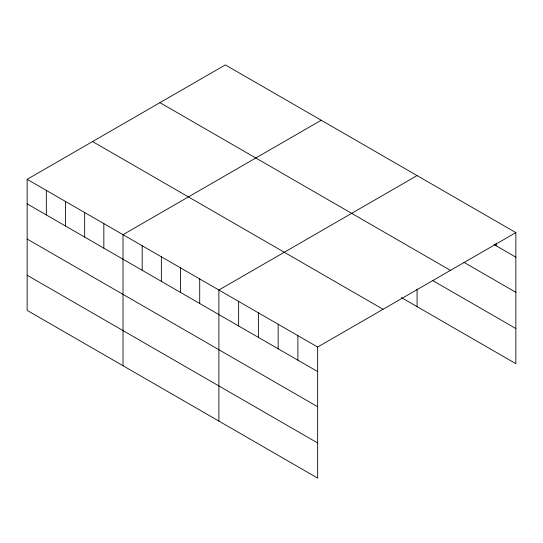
<?xml version="1.0" encoding="UTF-8"?>
<svg xmlns="http://www.w3.org/2000/svg" width="543" height="543" viewBox="0 0 543 543"><rect width="100%" height="100%" fill="white"/><g stroke="black" fill="none" stroke-linecap="round" stroke-linejoin="round"><path stroke-width="0.81" d="M27.15 179.326L317.648 347.045L317.648 478.105L27.15 310.386L27.15 179.326L225.352 64.895L515.85 232.614L515.85 363.674L401.46 297.632M321.212 120.241L123.017 234.671L123.017 365.738M417.078 175.586L218.883 290.016L218.883 421.083M317.648 347.045L515.85 232.614M493.899 244.493L515.85 257.165M463.905 262.323L515.85 292.317M159.941 102.654L450.446 270.373M432.445 280.371L515.85 328.529M92.554 141.56L383.059 309.279M27.15 203.876L317.648 371.595M27.15 239.022L317.648 406.741M27.15 275.24L317.648 442.959M496.098 243.223L496.098 245.762M417.078 289.08L417.078 306.652M297.897 335.635L297.897 360.192M278.145 324.232L278.145 348.782M258.387 312.829L258.387 337.379M238.635 301.419L238.635 325.976M199.709 278.946L199.709 303.503M180.534 267.875L180.534 292.433M161.359 256.812L161.359 281.362M142.191 245.741L142.191 270.292M103.842 223.601L103.842 248.151M84.667 212.53L84.667 237.081M65.499 201.46L65.499 226.017M46.325 190.389L46.325 214.947"/></g></svg>
